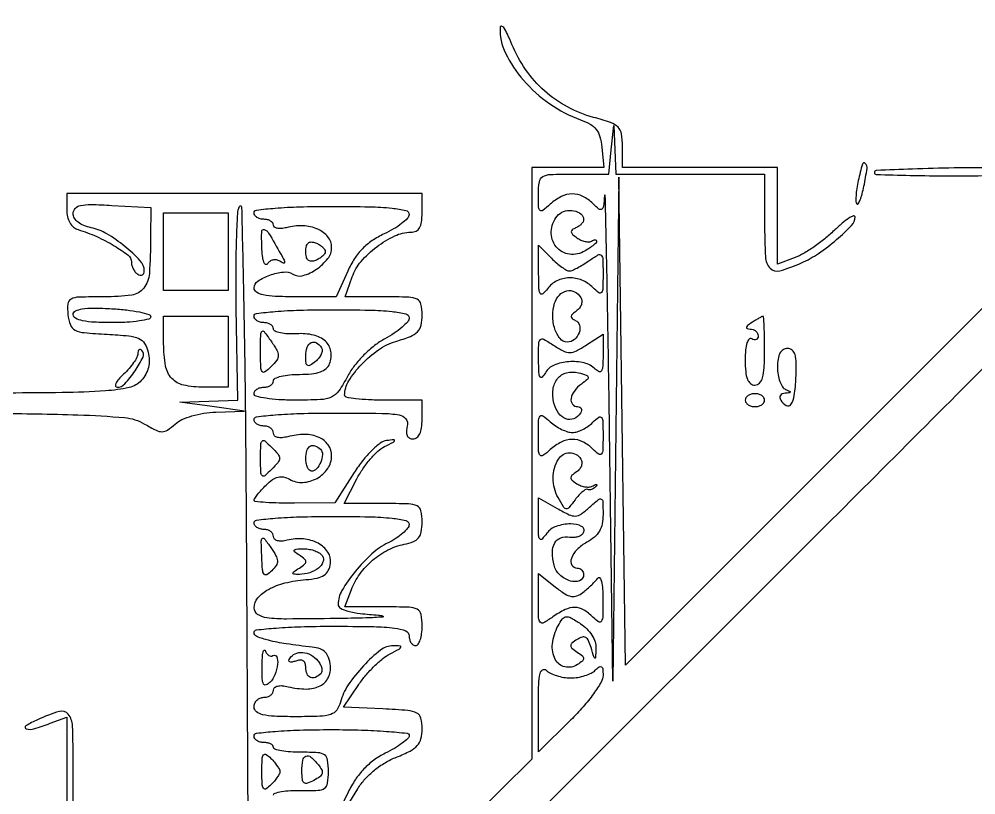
# Model space of a CAD drawing. Extents: x 23 to 255, y 40 to 184.
# Drawn here: x 188.03 to 200.56, y 148.46 to 158.62 of the extents above; entities that cross this region are included whole.
import ezdxf

# ---------------------------------------------------------------- set-up
doc = ezdxf.new("R2010")
doc.units = 0
doc.header["$MEASUREMENT"] = 0

msp = doc.modelspace()

# ---------------------------------------------------------------- linework, layer by layer
for points in [[(207.919475, 175.632891, 0.000007), (191.762556, 175.634099, 0.00002), (173.0434, 175.634494, 0.000013), (151.49745, 175.633531), (95.9364, 175.6296)], [(202.4055, 156.599899), (199.1907, 153.381963), (195.9759, 150.164027), (195.93207, 153.358163), (195.888239, 156.5523), (195.848964, 153.2529), (195.809689, 149.9535), (195.7644, 153.2529, 0.000652), (195.745623, 154.502114, 0.00122), (195.726641, 155.512985, 0.00063), (195.708649, 156.313338, 0.948405), (195.699456, 156.313607, -0.01127), (195.684519, 156.171465, -0.212501), (195.661777, 156.134038, -0.336605), (195.626156, 156.135584, -0.023164), (195.546857, 156.207857, 0.081006), (195.414927, 156.30279, 0.119245), (195.276342, 156.334466, 0.113189), (195.133321, 156.299757, 0.068122), (194.988511, 156.200788, -0.017161), (194.891786, 156.119111, -0.352017), (194.856115, 156.119469, -0.216012), (194.836571, 156.15908, -0.008216), (194.8338, 156.327688, -0.035741), (194.845664, 156.493448, -0.229483), (194.891416, 156.561183, -0.123962), (194.991042, 156.589714, -0.008063), (195.293993, 156.5946), (195.754186, 156.5946), (195.787372, 156.91185), (195.820557, 157.2291), (195.834778, 156.91185), (195.849, 156.5946), (196.8219, 156.5946), (197.7948, 156.5946), (197.7948, 155.9601, 0.012517), (197.806097, 155.508892, 0.174128), (197.867766, 155.360917, 0.287139), (197.992451, 155.326155, 0.033248), (198.277269, 155.43135, 0.043956), (198.500693, 155.555776, 0.028163), (198.736837, 155.73615, 0.023185), (198.934205, 155.921857, 0.194776), (198.9792, 156.03298, 0.521676), (198.959107, 156.046997, 0.05555), (198.898433, 156.016669, 0.032745), (198.809856, 155.95072, 0.015477), (198.70425, 155.854985, -0.022107), (198.58193, 155.747017, -0.017859), (198.441726, 155.641922, -0.018215), (198.305145, 155.554167, -0.043577), (198.19665, 155.502083), (197.964, 155.414388), (197.964, 156.046794), (197.964, 156.6792), (196.9488, 156.6792), (195.9336, 156.6792), (195.9336, 156.957754, 0.039142), (195.920781, 157.12125, 0.158045), (195.876046, 157.209319, 0.115444), (195.779535, 157.269483, 0.016559), (195.555324, 157.337481, -0.058911), (195.21398, 157.473433, -0.0584), (194.912654, 157.685557, -0.057901), (194.666381, 157.963492, -0.056087), (194.487303, 158.293371, 0.013892), (194.428504, 158.427527, 0.042961), (194.378812, 158.512979, 0.207211), (194.349108, 158.531173, 0.446727), (194.330927, 158.51588, 0.121225), (194.402702, 158.179241, 0.066352), (194.636623, 157.825182, 0.061237), (194.981813, 157.514946, 0.065946), (195.3837, 157.306691, -0.043412), (195.510696, 157.24796, -0.097476), (195.590593, 157.178691, -0.097611), (195.638215, 157.084377, -0.043616), (195.66401, 156.947141), (195.69052, 156.6792), (195.21986, 156.6792), (194.7492, 156.6792), (194.7492, 152.80557), (194.7492, 148.931939), (194.339409, 148.52831), (193.929617, 148.124681)], [(200.925, 156.6792, 0.003514), (200.276203, 156.67464, 0.005856), (199.729996, 156.660562, 0.001375), (199.257654, 156.641549, 0.401235), (199.232903, 156.61575, 0.405534), (199.257489, 156.590344, 0.001566), (199.698824, 156.57793, 0.006251), (200.210879, 156.571534, 0.003748), (200.819153, 156.576099)], [(192.29644, 148.2615), (192.469124, 148.54475, -0.047124), (192.562911, 148.670278, -0.037431), (192.685611, 148.786928, -0.036788), (192.826948, 148.886081, -0.041002), (192.976404, 148.959433, 0.023168), (193.153675, 149.038729, 0.091869), (193.248249, 149.110651, 0.124754), (193.295446, 149.199312, 0.06031), (193.311, 149.327796, 0.057578), (193.294741, 149.468523, 0.220748), (193.24173, 149.536183, 0.098597), (193.125722, 149.56893, 0.007398), (192.797131, 149.589913), (192.283262, 149.6151), (192.482421, 149.909967, -0.027628), (192.573998, 150.030612, -0.022547), (192.684458, 150.149277, -0.023112), (192.796355, 150.249393, -0.05386), (192.890539, 150.31057, 0.005559), (193.011358, 150.373402, 0.177697), (193.033169, 150.397853, 0.506646), (193.023029, 150.413982, 0.016048), (192.932857, 150.417553, 0.170555), (192.767504, 150.360846, 0.037768), (192.543804, 150.155051, 0.039639), (192.34375, 149.903741, 0.085009), (192.242246, 149.67855, -0.09663), (192.192715, 149.575096, -0.156147), (192.114059, 149.518727, -0.069557), (191.970698, 149.493655, -0.008561), (191.652129, 149.4882, -0.009657), (191.376179, 149.49353, -0.048008), (191.222671, 149.514314, -0.109523), (191.141314, 149.553482, -0.22991), (191.1114, 149.6151, -0.099038), (191.121088, 149.66353, -0.097945), (191.148677, 149.704723, -0.097945), (191.18987, 149.732312, -0.099038), (191.2383, 149.742, 0.072241), (191.286793, 149.749043, 0.0872), (191.327923, 149.769545, 0.100446), (191.355419, 149.800012, 0.134291), (191.3652, 149.835771, -0.210404), (191.379984, 149.869349, -0.128284), (191.418939, 149.889932, -0.080276), (191.480379, 149.894285, -0.039125), (191.558101, 149.881128, 0.05885), (191.794153, 149.850665, 0.118366), (191.976136, 149.892289, 0.164094), (192.082927, 149.999163, 0.144799), (192.110002, 150.154907, 0.050985), (192.086391, 150.261823, 0.11328), (192.043407, 150.33275, 0.117122), (191.974858, 150.376416, 0.056694), (191.8728, 150.399316, -0.008891), (191.530827, 150.442371, -0.026164), (191.298271, 150.488385, -0.033955), (191.148141, 150.537394, -0.305881), (191.1114, 150.591833, -0.382899), (191.141735, 150.625638, -0.007174), (191.398396, 150.649767, -0.01302), (191.722653, 150.667083, -0.006828), (192.1266, 150.6726, -0.004073), (192.677353, 150.668114, -0.027022), (192.95145, 150.648806, -0.062466), (193.096691, 150.611856, -0.308488), (193.1418, 150.5457, 0.064853), (193.148119, 150.497186, 0.082425), (193.166651, 150.456077, 0.098894), (193.194137, 150.428577, 0.148195), (193.2264, 150.4188, 0.254951), (193.258909, 150.436529, 0.06271), (193.286149, 150.493354, 0.048861), (193.304844, 150.575373, 0.031626), (193.311, 150.6726, 0.044196), (193.297209, 150.828318, 0.236472), (193.247724, 150.894631, 0.109973), (193.139374, 150.921864, 0.006793), (192.805494, 150.9264), (192.299988, 150.9264), (192.385738, 151.151941, -0.06647), (192.496574, 151.356735, -0.057952), (192.661862, 151.536097, -0.058404), (192.86244, 151.671489, -0.070036), (193.077194, 151.746789, 0.043518), (193.197193, 151.781864, 0.130963), (193.265453, 151.831823, 0.128848), (193.300427, 151.909664, 0.04152), (193.311, 152.036775, 0.050049), (193.296246, 152.183799, 0.235526), (193.245561, 152.24875, 0.104951), (193.134672, 152.275462, 0.006813), (192.801681, 152.28), (192.292361, 152.28), (192.456967, 152.602655, -0.031417), (192.534442, 152.733512, -0.027472), (192.63099, 152.85991, -0.028455), (192.731207, 152.964483, -0.069938), (192.818237, 153.025326, 0.003515), (192.934444, 153.085457, 0.189827), (192.950358, 153.103932, 0.546562), (192.941993, 153.11461, 0.007848), (192.8457, 153.103992, 0.13113), (192.762946, 153.070335, 0.033134), (192.652112, 152.974431, 0.030923), (192.533785, 152.842056, 0.024623), (192.4227, 152.685915), (192.1689, 152.289187), (191.64015, 152.284593, -0.007502), (191.437411, 152.285874, -0.012469), (191.26672, 152.293775, -0.006095), (191.126686, 152.305478, -0.38649), (191.1114, 152.3223, -0.154315), (191.119082, 152.346598, -0.013831), (191.157752, 152.398527, -0.016976), (191.208756, 152.458872, -0.012438), (191.269195, 152.522395, -0.039468), (191.352226, 152.593259, -0.096811), (191.424717, 152.626909, -0.116117), (191.496077, 152.627649, -0.072471), (191.57453, 152.597623, 0.140874), (191.749224, 152.556665, 0.114589), (191.934816, 152.609589, 0.116944), (192.075353, 152.737603, 0.150922), (192.1266, 152.903515, 0.153115), (192.081598, 153.047025, 0.138198), (191.961102, 153.146151, 0.104867), (191.776193, 153.184554, 0.062978), (191.552999, 153.155377, -0.040153), (191.477183, 153.141931, -0.083249), (191.417401, 153.146175, -0.132955), (191.379613, 153.166884, -0.204037), (191.3652, 153.200733, 0.133328), (191.35542, 153.236757, 0.100509), (191.327923, 153.26745, 0.087528), (191.286792, 153.288102, 0.072803), (191.2383, 153.2952, -0.064853), (191.189786, 153.301519, -0.082425), (191.148677, 153.320051, -0.098894), (191.121177, 153.347537, -0.148195), (191.1114, 153.3798, -0.379632), (191.144161, 153.41673, -0.009288), (191.388817, 153.441504, -0.014186), (191.712002, 153.458965, -0.006401), (192.136467, 153.4644, -0.002612), (192.787956, 153.460996, -0.040116), (193.011576, 153.440672, -0.189448), (193.098746, 153.387792, -0.230673), (193.117287, 153.2952, 0.047946), (193.105496, 153.222115, 0.120594), (193.114871, 153.169362, 0.169691), (193.144498, 153.137693, 0.121219), (193.19202, 153.126, 0.17213), (193.241974, 153.143722, 0.113126), (193.279935, 153.192266, 0.075159), (193.303518, 153.271778, 0.034588), (193.311, 153.3798), (193.311, 153.6336), (192.8034, 153.6336, -0.011735), (192.60881, 153.638168, -0.019375), (192.445, 153.652238, -0.0141), (192.316949, 153.671936, -0.3636), (192.296116, 153.69705, -0.137622), (192.349812, 153.884836, -0.052173), (192.51772, 154.102849, -0.050881), (192.740799, 154.294044, -0.079118), (192.968554, 154.403783, 0.021185), (193.156788, 154.468987, 0.10296), (193.250697, 154.53065, 0.142461), (193.29644, 154.614071, 0.05469), (193.311, 154.746791, 0.051176), (193.296158, 154.891421, 0.234295), (193.245581, 154.955945, 0.104798), (193.13511, 154.982613, 0.007007), (192.807801, 154.9872), (192.304602, 154.9872), (192.395853, 155.248965, -0.094401), (192.511017, 155.448399, -0.052108), (192.71675, 155.641895, -0.052523), (192.953721, 155.78578, -0.110092), (193.16295, 155.832884, 0.110112), (193.231356, 155.848287, 0.151761), (193.277486, 155.890581, 0.100415), (193.303338, 155.966707, 0.031814), (193.311, 156.087), (193.311, 156.3408), (190.9845, 156.3408), (188.658, 156.3408), (188.658, 156.126645, 0.055705), (188.668157, 156.035761, 0.074232), (188.698219, 155.958432, 0.084675), (188.745511, 155.900889, 0.105039), (188.80605, 155.867453, -0.031008), (189.050755, 155.776098, -0.031475), (189.281017, 155.655568, -0.028665), (189.461126, 155.531693, -0.231773), (189.504, 155.444171, 0.068679), (189.510267, 155.398758, 0.052512), (189.528851, 155.352124, 0.053419), (189.556225, 155.311318, 0.080072), (189.5886, 155.2833, 0.087455), (189.620906, 155.27043, 0.166318), (189.648349, 155.273878, 0.178621), (189.666637, 155.293016, 0.102652), (189.6732, 155.324647, 0.189474), (189.620087, 155.459775, 0.034401), (189.419794, 155.647494, 0.037313), (189.181943, 155.813605, 0.084614), (188.977737, 155.891923, -0.046442), (188.882113, 155.92048, -0.070609), (188.807156, 155.963798, -0.088385), (188.759237, 156.0174, -0.138896), (188.742446, 156.076425, -0.189507), (188.768962, 156.144095, -0.154104), (188.837159, 156.182868, -0.05815), (188.974294, 156.195935, -0.008806), (189.250046, 156.185236), (189.7578, 156.156571), (189.756645, 155.762236, -0.016564), (189.739633, 155.290613, -0.149819), (189.666549, 155.100271, -0.196979), (189.508642, 155.010323, -0.032214), (189.150114, 154.9872, 0.006306), (188.819552, 154.983031, 0.10764), (188.714666, 154.957399, 0.26224), (188.671858, 154.895326, 0.051385), (188.673531, 154.75455, 0.060702), (188.705839, 154.620092, 0.189074), (188.766901, 154.55197, 0.094451), (188.88666, 154.517803, 0.009359), (189.186194, 154.496545, -0.010989), (189.469777, 154.475489, -0.07938), (189.601856, 154.441127, -0.15286), (189.676144, 154.376454, -0.076449), (189.724971, 154.260486, -0.055403), (189.7388, 154.158827, -0.066417), (189.728387, 154.062893, -0.066817), (189.693284, 153.973502, -0.057045), (189.634289, 153.891145, -0.156556), (189.475644, 153.799331, -0.03612), (189.165956, 153.755107, -0.014869), (188.598501, 153.732454, -0.001422), (187.21377, 153.72232)], [(187.733627, 153.460437, -0.007328), (188.803948, 153.441288, -0.01333), (189.416297, 153.404991, -0.112395), (189.677868, 153.321285, 0.016715), (189.827433, 153.23955, 0.11721), (189.907709, 153.22047, 0.151294), (189.97819, 153.242296, 0.033748), (190.078283, 153.321285, -0.07806), (190.16655, 153.379085, -0.03454), (190.297561, 153.427636, -0.032073), (190.451148, 153.46226, -0.03053), (190.610461, 153.477691), (190.9845, 153.490982), (190.5615, 153.549), (190.1385, 153.607018), (190.5192, 153.620221), (190.8999, 153.633424), (190.878441, 154.839062, -0.00509), (190.874852, 155.310194, -0.007293), (190.882014, 155.727821, -0.004272), (190.896127, 156.078024, -0.104573), (190.920741, 156.1716, -0.781009), (190.946988, 156.165706, -0.000584), (190.97222, 155.050324, -0.002565), (190.99347, 153.748374, -0.001466), (191.006454, 152.176292), (191.028407, 148.054084)], [(194.570531, 147.9654), (198.593765, 151.987581, 0.000596), (201.212703, 154.612081, 0.009386)], [(188.7426, 148.1346), (188.7426, 148.8537, 0.008665), (188.733671, 149.368852, 0.15851), (188.678323, 149.52092, 0.31147), (188.561452, 149.557512, 0.032246), (188.2773, 149.448955, 0.029917), (188.122708, 149.366654, 0.651753), (188.127793, 149.328776, 0.144721), (188.228867, 149.329312, 0.017643), (188.440993, 149.401506), (188.658, 149.484012), (188.658, 148.682406), (188.658, 147.8808)], [(191.3652, 148.459152, -0.329155), (191.385268, 148.486333, -0.031056), (191.470818, 148.506975, -0.030234), (191.586924, 148.520295, -0.018522), (191.72475, 148.522602, 0.013304), (191.948541, 148.524012, 0.14298), (192.033796, 148.551976, 0.211469), (192.073923, 148.616983, 0.034069), (192.0843, 148.7691, 0.035039), (192.073677, 148.9205, 0.206924), (192.033178, 148.986825, 0.140797), (191.947064, 149.016781, 0.013753), (191.724641, 149.0229, -0.016593), (191.586776, 149.027476, -0.027083), (191.470663, 149.041538, -0.0257), (191.383807, 149.061515, -0.335576), (191.365091, 149.08635, 0.19127), (191.355518, 149.11058, 0.088374), (191.327891, 149.131162, 0.068106), (191.286858, 149.145124, 0.048034), (191.2383, 149.1498, -0.064853), (191.189786, 149.156119, -0.082425), (191.148677, 149.174651, -0.098894), (191.121177, 149.202137, -0.148195), (191.1114, 149.2344, -0.379241), (191.14408, 149.27129, -0.00943), (191.38635, 149.296088, -0.014311), (191.706498, 149.313559, -0.006475), (192.1266, 149.319, -0.007144), (192.516489, 149.313429, -0.011938), (192.844072, 149.296233, -0.005618), (193.113529, 149.272579, -0.385565), (193.1418, 149.241367, -0.211667), (193.124608, 149.202576, -0.024714), (193.049551, 149.141003, -0.026226), (192.948054, 149.073753, -0.018551), (192.827762, 149.008717, 0.043679), (192.679057, 148.918395, 0.044152), (192.548884, 148.803904, 0.042468), (192.436634, 148.664033, 0.035), (192.341312, 148.498098), (192.1689, 148.142497)]]:
    msp.add_lwpolyline(points, format="xyb")
for points in [[(199.0215, 156.51, 0.01597), (199.001985, 156.405293, 0.022363), (198.991766, 156.310697, 0.019692), (198.989962, 156.234013, 0.194793), (199.002287, 156.204913, 0.48507), (199.020905, 156.207118, 0.041556), (199.045841, 156.256622, 0.030764), (199.072, 156.335026, 0.015782), (199.095525, 156.435975, 0.012466), (199.135883, 156.667659, 0.237556), (199.113537, 156.735334, 0.573557), (199.075265, 156.725313, 0.014249)], [(193.139617, 156.06585, -0.188945), (193.11874, 156.015649, -0.03494), (193.042946, 155.947364, -0.033146), (192.937755, 155.875828, -0.02487), (192.81359, 155.810993, 0.039933), (192.656997, 155.723131, 0.051333), (192.530124, 155.617624, 0.050586), (192.426038, 155.487163, 0.037192), (192.337623, 155.324543), (192.185503, 154.9872), (191.648451, 154.9872, -0.010438), (191.385822, 154.992683, -0.04354), (191.229031, 155.012986, -0.08916), (191.141814, 155.04921, -0.255155), (191.1114, 155.104929, -0.253838), (191.1593, 155.1932, -0.058654), (191.316269, 155.270828, -0.057529), (191.494861, 155.312111, -0.168008), (191.616551, 155.284814, 0.211114), (191.752299, 155.266036, 0.080478), (191.928966, 155.34905, 0.077567), (192.076546, 155.487838, 0.16684), (192.1266, 155.633668, 0.171643), (192.07757, 155.772284, 0.120333), (191.944706, 155.873568, 0.095233), (191.750582, 155.917371, 0.072077), (191.533043, 155.892932, -0.041317), (191.468733, 155.881682, -0.071), (191.414504, 155.884458, -0.10731), (191.378434, 155.899995, -0.242141), (191.3652, 155.92572, 0.162267), (191.355451, 155.954969, 0.096244), (191.327923, 155.979875, 0.077596), (191.286834, 155.996701, 0.058511), (191.2383, 156.0024, -0.064853), (191.189786, 156.008719, -0.082425), (191.148677, 156.027251, -0.098894), (191.121177, 156.054737, -0.148195), (191.1114, 156.087, -0.379241), (191.14408, 156.12389, -0.00943), (191.38635, 156.148687, -0.014311), (191.706498, 156.166159, -0.006475), (192.1266, 156.1716, -0.004983), (192.621422, 156.166669, -0.021024), (192.917565, 156.148292, -0.03015), (193.098706, 156.118261, -0.355666)], [(195.426, 156.000399, -0.129018), (195.418295, 155.971034, -0.061606), (195.394936, 155.939417, -0.055016), (195.360698, 155.910489, -0.051581), (195.32025, 155.888991, 0.061891), (195.275102, 155.863791, 0.274229), (195.263658, 155.836932, 0.180907), (195.28066, 155.805091, 0.028671), (195.337361, 155.760623, 0.045116), (195.38936, 155.731017, 0.050418), (195.443956, 155.71252, 0.056936), (195.49303, 155.706993, 0.138878), (195.527711, 155.716875, -0.046714), (195.5536, 155.729709, -0.101709), (195.575375, 155.733315, -0.179472), (195.589448, 155.727468, -0.208412), (195.5952, 155.714269, -0.2043), (195.585642, 155.691854, -0.024179), (195.543909, 155.655521, -0.02576), (195.487473, 155.61553, -0.018397), (195.420592, 155.576506, -0.181923), (195.216417, 155.549504, -0.191584), (195.050516, 155.664717, -0.179762), (195.002722, 155.86931, -0.166298), (195.097909, 156.063469, -0.142643), (195.186131, 156.111897, -0.102499), (195.299171, 156.113521, -0.119206), (195.39135, 156.071557, -0.230532)], [(191.461073, 155.548041, -0.010308), (191.504264, 155.468499, -0.152574), (191.509696, 155.437603, -0.49568), (191.495125, 155.429229, -0.03873), (191.448782, 155.453129, 0.09572), (191.404987, 155.46975, 0.097103), (191.358387, 155.468736, 0.098686), (191.316216, 155.450303, 0.102459), (191.28499, 155.417303, -0.421747), (191.261012, 155.411966, -0.170213), (191.238318, 155.44155, -0.051597), (191.220773, 155.522247, -0.018778), (191.212177, 155.639114, -0.014681), (191.210831, 155.84598, -0.513868), (191.245008, 155.869291, -0.172367), (191.300814, 155.82303, -0.004799)], [(192.042, 155.5794, -0.152135), (192.032973, 155.550418, -0.057515), (192.004723, 155.518132, -0.050144), (191.963655, 155.487753, -0.042592), (191.9151, 155.464206, -0.085294), (191.859186, 155.453091, -0.193133), (191.819442, 155.467848, -0.157005), (191.795622, 155.509235, -0.052744), (191.7882, 155.5794, -0.052744), (191.795622, 155.649565, -0.157005), (191.819442, 155.690952, -0.193133), (191.859186, 155.705709, -0.085294), (191.9151, 155.694594, -0.042592), (191.963655, 155.671047, -0.050144), (192.004723, 155.640668, -0.057515), (192.032973, 155.608382, -0.152135)], [(195.237976, 155.3256, 0.103059), (195.274414, 155.333191, 0.016968), (195.339662, 155.364286, 0.018033), (195.414966, 155.406876, 0.01506), (195.491776, 155.457297, -0.018288), (195.61206, 155.535151, -0.333637), (195.654769, 155.530599, -0.199998), (195.676698, 155.482247, -0.007748), (195.6798, 155.282054, -0.007541), (195.677005, 155.096772, -0.156835), (195.65865, 155.045096, -0.414667), (195.623952, 155.040482, -0.032866), (195.546857, 155.108057, 0.098537), (195.402577, 155.204443, 0.104855), (195.2356, 155.235445, 0.109338), (195.075896, 155.195823, 0.115636), (194.951567, 155.09295, -0.046189), (194.889693, 155.025407, -0.485945), (194.857749, 155.030818, -0.117105), (194.84065, 155.093785, -0.00613), (194.836491, 155.30445), (194.8338, 155.664), (195.003, 155.4948, 0.017921), (195.072603, 155.430015, 0.022417), (195.141819, 155.375302, 0.021399), (195.20262, 155.335356, 0.135441)], [(195.389546, 154.977741, -0.125085), (195.402797, 154.935606, -0.094557), (195.396353, 154.887348, -0.084768), (195.37126, 154.84035, -0.075314), (195.331089, 154.802101, 0.032498), (195.279486, 154.760752, 0.17787), (195.263311, 154.72955, 0.264523), (195.274198, 154.703141, 0.068654), (195.315497, 154.679194, -0.232995), (195.371585, 154.615834, -0.155908), (195.367388, 154.517294, -0.133354), (195.304333, 154.428415, -0.173876), (195.21115, 154.395, -0.225434), (195.117621, 154.439427, -0.092282), (195.048541, 154.565926, -0.076032), (195.02047, 154.735526, -0.080067), (195.0453, 154.9026, -0.110161), (195.108064, 155.010518, -0.153612), (195.204364, 155.065624, -0.170833), (195.307204, 155.05286, -0.139732)], [(189.7578, 154.725886, -0.34826), (189.733765, 154.695563, -0.0199), (189.608693, 154.671444, -0.023413), (189.444798, 154.654355, -0.01427), (189.2502, 154.6488, -0.012498), (189.019472, 154.654568, -0.038855), (188.865264, 154.674363, -0.065034), (188.771904, 154.706886, -0.283292), (188.742446, 154.75455, -0.285501), (188.771688, 154.801741, -0.077437), (188.859274, 154.829341, -0.040717), (189.010473, 154.83984, -0.011082), (189.250046, 154.831636, -0.014212), (189.444689, 154.815087, -0.023028), (189.608647, 154.788748, -0.019233), (189.734001, 154.757567, -0.33376)], [(190.773, 154.2681), (190.773, 153.8028), (190.45152, 153.8028, -0.05213), (190.18921, 153.830223, -0.15518), (190.033931, 153.918355, -0.144539), (189.951638, 154.084635, -0.043146), (189.927, 154.36962), (189.927, 154.7334), (190.35, 154.7334), (190.773, 154.7334)], [(193.141571, 154.71225, -0.182431), (193.122052, 154.660869, -0.033111), (193.048316, 154.58783, -0.031836), (192.945795, 154.509763, -0.024128), (192.824428, 154.437193, 0.043768), (192.688143, 154.348265, 0.029953), (192.549814, 154.225586, 0.029953), (192.427135, 154.087257, 0.043768), (192.338207, 153.950972, -0.027489), (192.219934, 153.756155, -0.136785), (192.122832, 153.674645, -0.096603), (191.981308, 153.640936, -0.010199), (191.64015, 153.633829, -0.01459), (191.4348, 153.639733, -0.025083), (191.26468, 153.658191, -0.023059), (191.137532, 153.684541, -0.342621), (191.1114, 153.7182, -0.148195), (191.121177, 153.750463, -0.098894), (191.148677, 153.777949, -0.082425), (191.189786, 153.796481, -0.064853), (191.2383, 153.8028, 0.064853), (191.286814, 153.809119, 0.082425), (191.327923, 153.827651, 0.098894), (191.355423, 153.855137, 0.148195), (191.3652, 153.8874, -0.296883), (191.386531, 153.920158, -0.043345), (191.465385, 153.947149, -0.037396), (191.575549, 153.965876, -0.023412), (191.706255, 153.972, 0.024576), (191.86467, 153.979791, 0.059919), (191.978598, 154.005026, 0.087289), (192.055503, 154.048226, 0.130342), (192.100419, 154.110399, 0.133521), (192.116861, 154.272743, 0.168001), (192.045192, 154.404738, 0.131141), (191.889003, 154.485988, 0.070062), (191.670553, 154.50328, -0.025334), (191.553525, 154.50208, -0.04114), (191.454897, 154.514237, -0.050754), (191.385222, 154.536272, -0.299251), (191.3652, 154.56673, 0.152464), (191.355429, 154.598029, 0.098196), (191.327923, 154.624692, 0.080955), (191.28682, 154.642679, 0.062822), (191.2383, 154.6488, -0.064853), (191.189786, 154.655119, -0.082425), (191.148677, 154.673651, -0.098894), (191.121177, 154.701137, -0.148195), (191.1114, 154.7334, -0.379241), (191.14408, 154.77029, -0.00943), (191.38635, 154.795087, -0.014311), (191.706498, 154.812559, -0.006475), (192.1266, 154.818, -0.005007), (192.620845, 154.813051, -0.02095), (192.917605, 154.794652, -0.029737), (193.099818, 154.764634, -0.35099)], [(197.6256, 154.6488, 0.021149), (197.572991, 154.611556, 0.167501), (197.556863, 154.586969, 0.405416), (197.565964, 154.571135, 0.066727), (197.60445, 154.565495, -0.083154), (197.644837, 154.558222, -0.091721), (197.679136, 154.538263, -0.09923), (197.70208, 154.508883, -0.11683), (197.7102, 154.474607, -0.108972), (197.703577, 154.444579, -0.182303), (197.685349, 154.426691, -0.161196), (197.657926, 154.424059, -0.082592), (197.6256, 154.4373, 0.359028), (197.591677, 154.432664, 0.112769), (197.564226, 154.38483, 0.053589), (197.546416, 154.291891, 0.020568), (197.541, 154.160293, 0.021232), (197.547566, 154.005741, 0.070847), (197.570301, 153.907032, 0.129232), (197.610215, 153.851694, 0.173944), (197.6679, 153.831, 0.207787), (197.728206, 153.857192, 0.119854), (197.767702, 153.92735, 0.055889), (197.789095, 154.057837, 0.012712), (197.7948, 154.2822, 0.004394), (197.79328, 154.455121, 0.00735), (197.788587, 154.600479, 0.002164), (197.78222, 154.724481, 0.415839), (197.77365, 154.732105, 0.107356), (197.760181, 154.728303, 0.005891), (197.721436, 154.707099, 0.008918), (197.675752, 154.68031, 0.006384)], [(191.333189, 154.072931, -0.033553), (191.25283, 154.00269, -0.426045), (191.21715, 154.008239, -0.147176), (191.198713, 154.064107, -0.006626), (191.196, 154.268795, -0.003345), (191.197527, 154.497007, -0.195438), (191.213424, 154.534672, -0.455183), (191.240879, 154.532777, -0.00914), (191.333189, 154.405984, -0.020141), (191.409706, 154.286799, -0.133397), (191.428077, 154.219166, -0.163386), (191.407699, 154.158469, -0.034408)], [(195.462363, 154.35659), (195.6798, 154.49906), (195.6798, 154.21861, -0.013206), (195.676067, 154.077308, -0.116336), (195.65865, 154.017737, -0.379685), (195.627049, 154.006949, -0.097463), (195.57828, 154.03968, 0.138156), (195.43404, 154.120518, 0.076996), (195.231811, 154.137253, 0.078992), (195.039622, 154.0925, 0.16573), (194.925176, 153.99315, -0.053507), (194.881451, 153.933721, -0.521162), (194.855428, 153.937158, -0.110601), (194.840285, 153.994466, -0.007488), (194.836373, 154.1643, -0.007164), (194.83771, 154.377638, -0.205954), (194.859935, 154.426507, -0.324663), (194.904343, 154.431407, -0.01552), (195.039363, 154.34881, 0.027331), (195.164783, 154.276099, 0.122897), (195.246774, 154.257232, 0.117146), (195.330078, 154.278647, 0.023802)], [(191.993776, 154.319986, -0.165938), (192.002112, 154.28351, -0.078442), (191.989515, 154.236297, -0.064546), (191.958925, 154.185977, -0.050777), (191.914169, 154.140427, -0.028529), (191.845797, 154.089979, -0.286403), (191.811873, 154.089274, -0.241254), (191.792324, 154.12044, -0.021696), (191.7882, 154.215441, -0.080485), (191.806143, 154.326184, -0.197273), (191.858983, 154.387561, -0.258637), (191.927899, 154.385098, -0.119392)], [(189.5886, 154.243196, -0.121982), (189.576727, 154.195253, -0.029813), (189.534212, 154.125146, -0.028782), (189.474318, 154.048338, -0.025238), (189.403448, 153.975296, 0.025043), (189.339019, 153.908944, 0.06398), (189.301648, 153.853471, 0.169502), (189.297148, 153.81884, 0.354925), (189.316897, 153.8028, 0.209536), (189.420025, 153.848003, 0.037701), (189.553173, 154.016329, 0.036793), (189.65722, 154.197915, 0.318169), (189.64236, 154.28484, 0.113201), (189.621921, 154.297653, 0.253638), (189.604392, 154.294783, 0.172344), (189.59238, 154.276058, 0.057323)], [(197.964, 154.06365, 0.039935), (197.971805, 153.966079, 0.047701), (197.995064, 153.876848, 0.054536), (198.029133, 153.80796, 0.156004), (198.06975, 153.774229, -0.011425), (198.122647, 153.751466, -0.320989), (198.129691, 153.739174, -0.353699), (198.12022, 153.729614, -0.012467), (198.064757, 153.724879, 0.08465), (198.02641, 153.715935, 0.151941), (198.001904, 153.695311, 0.17075), (197.995078, 153.666338, 0.112144), (198.0063, 153.6336, 0.12592), (198.079254, 153.563324, 0.391858), (198.139962, 153.577587, 0.115718), (198.184145, 153.694019, 0.020144), (198.20589, 153.9297, 0.014762), (198.210154, 154.121809, 0.06926), (198.194158, 154.230878, 0.150607), (198.156268, 154.288346, 0.173958), (198.094798, 154.3104, 0.141262), (198.037797, 154.293968, 0.131256), (197.996361, 154.249351, 0.087124), (197.971672, 154.173223, 0.034965)], [(195.396209, 153.843785, 0.07328), (195.304264, 153.75325, 0.120431), (195.261254, 153.653509, 0.21417), (195.280187, 153.580748, 0.22737), (195.346393, 153.549, -0.108972), (195.376421, 153.542377, -0.182303), (195.394309, 153.524149, -0.161196), (195.396941, 153.496726, -0.082592), (195.3837, 153.4644, -0.156029), (195.298402, 153.39143, -0.190299), (195.194127, 153.389136, -0.149723), (195.097563, 153.462749, -0.094356), (195.037465, 153.592399, -0.089417), (195.025211, 153.773539, -0.14174), (195.084277, 153.916248, -0.16298), (195.202805, 153.992833, -0.127258), (195.35702, 153.992428, -0.015022), (195.460852, 153.961915, -0.254584), (195.484506, 153.936846, -0.288631), (195.474743, 153.905747, -0.01831)], [(197.541, 153.6336, 0.148195), (197.550777, 153.601337, 0.098894), (197.578277, 153.573851, 0.082425), (197.619386, 153.555319, 0.064853), (197.6679, 153.549, 0.064853), (197.716414, 153.555319, 0.082425), (197.757523, 153.573851, 0.098894), (197.785023, 153.601337, 0.148195), (197.7948, 153.6336, 0.148195), (197.785023, 153.665863, 0.098894), (197.757523, 153.693349, 0.082425), (197.716414, 153.711881, 0.064853), (197.6679, 153.7182, 0.064853), (197.619386, 153.711881, 0.082425), (197.578277, 153.693349, 0.098894), (197.550777, 153.665863, 0.148195)], [(195.278569, 153.2106, 0.076918), (195.339992, 153.220105, 0.038266), (195.413208, 153.249652, 0.036829), (195.486004, 153.292665, 0.044552), (195.546857, 153.343543, -0.03314), (195.623909, 153.411006, -0.415354), (195.65865, 153.406306, -0.155984), (195.677005, 153.354339, -0.007512), (195.6798, 153.1683, -0.007512), (195.677005, 152.982261, -0.155984), (195.65865, 152.930294, -0.415354), (195.623909, 152.925594, -0.03314), (195.546857, 152.993057, 0.081006), (195.414927, 153.08799, 0.119245), (195.276342, 153.119666, 0.113189), (195.133321, 153.084957, 0.068122), (194.988511, 152.985988, -0.02398), (194.893305, 152.907792, -0.395584), (194.855915, 152.912063, -0.171021), (194.836486, 152.962917, -0.00654), (194.8338, 153.1683, -0.00654), (194.836486, 153.373683, -0.171021), (194.855915, 153.424537, -0.395584), (194.893305, 153.428808, -0.02398), (194.988511, 153.350612, 0.038294), (195.057695, 153.297028, 0.033199), (195.137534, 153.251729, 0.034622), (195.215692, 153.220466, 0.077978)], [(191.341029, 152.727171, -0.019588), (191.251346, 152.644253, -0.39145), (191.21715, 152.645593, -0.191737), (191.198535, 152.688833, -0.006912), (191.196, 152.8722, -0.006912), (191.198535, 153.055567, -0.191737), (191.21715, 153.098807, -0.39145), (191.251346, 153.100147, -0.019588), (191.341029, 153.017229, -0.022892), (191.424333, 152.925926, -0.175223), (191.443757, 152.8722, -0.175223), (191.424333, 152.818474, -0.022892)], [(191.979771, 152.990829, -0.214275), (192.005611, 152.922847, -0.081237), (191.982835, 152.821499, -0.081579), (191.929096, 152.73305, -0.218907), (191.863749, 152.703, -0.208972), (191.834863, 152.715624, -0.081888), (191.810392, 152.752703, -0.06238), (191.793744, 152.807424, -0.042713), (191.7882, 152.8722, -0.069473), (191.802431, 152.974129, -0.186855), (191.845796, 153.031542, -0.235241), (191.908399, 153.037341, -0.104297)], [(195.389546, 152.862741, -0.12381), (195.40276, 152.82109, -0.098693), (195.396353, 152.77424, -0.088851), (195.371244, 152.729339, -0.07795), (195.331089, 152.693541, 0.034073), (195.272591, 152.649931, 0.229592), (195.25855, 152.617687, 0.213325), (195.274745, 152.585083, 0.029481), (195.337361, 152.539382, 0.056267), (195.390936, 152.512896, 0.052967), (195.450169, 152.498346, 0.056988), (195.505938, 152.497164, 0.10623), (195.548861, 152.510646, -0.01881), (195.580786, 152.527201, -0.20641), (195.594895, 152.527676, -0.477065), (195.597542, 152.519329, -0.03694), (195.5811, 152.498014, -0.059444), (195.556128, 152.476059, -0.068791), (195.527841, 152.461865, -0.079829), (195.500695, 152.45725, -0.141397), (195.478992, 152.4633, 0.271615), (195.453743, 152.463865, 0.044447), (195.411635, 152.435248, 0.038485), (195.362947, 152.388724, 0.02496), (195.313878, 152.328203, -0.015825), (195.235276, 152.227554, -0.256931), (195.196675, 152.212442, -0.228538), (195.160321, 152.236218, -0.012713), (195.091543, 152.357233, -0.12404), (195.027564, 152.613587, -0.13339), (195.095624, 152.861962, -0.265521), (195.241482, 152.945293, -0.259931)], [(195.50412, 152.231835, -0.009325), (195.62164, 152.334269, -0.30603), (195.657252, 152.337997, -0.268796), (195.677219, 152.305862, -0.007697), (195.6798, 152.138208, -0.048343), (195.667797, 152.014353, -0.082937), (195.631466, 151.917454, -0.085267), (195.566475, 151.839402, -0.053787), (195.4683, 151.7724, 0.072185), (195.339998, 151.677765, 0.10852), (195.26466, 151.561502, 0.222918), (195.271624, 151.47452, 0.2693), (195.3414, 151.434, -0.099038), (195.373687, 151.427541, -0.097945), (195.401149, 151.409149, -0.097945), (195.419541, 151.381687, -0.099038), (195.426, 151.3494, -0.30534), (195.372319, 151.269691, -0.174479), (195.251496, 151.264865, -0.111796), (195.113232, 151.345548, -0.144492), (195.038947, 151.471492, -0.057057), (195.01656, 151.640221, -0.13136), (195.047163, 151.763512, -0.182041), (195.126098, 151.830829, -0.129164), (195.243145, 151.841284, 0.058455), (195.300042, 151.838378, 0.062172), (195.354838, 151.848911, 0.069712), (195.3994, 151.870619, 0.127689), (195.426, 151.900686, 0.416022), (195.399434, 151.981338, 0.121564), (195.257924, 152.013306, 0.075794), (195.066142, 151.980176, 0.155501), (194.94429, 151.891165, -0.028997), (194.881076, 151.814471, -0.477428), (194.852164, 151.816422, -0.147925), (194.836102, 151.865082, -0.006278), (194.8338, 152.048396), (194.8338, 152.35673), (195.08112, 152.214789, 0.017908), (195.234967, 152.133672, 0.123034), (195.318063, 152.116433, 0.146136), (195.392619, 152.142012, 0.02872)], [(193.139879, 152.00505, -0.170922), (193.121419, 151.955517, -0.039695), (193.05832, 151.891048, -0.036502), (192.969592, 151.824458, -0.028772), (192.864929, 151.765457, 0.071574), (192.654255, 151.62173, 0.036835), (192.434815, 151.388789, 0.035592), (192.261095, 151.140643, 0.135729), (192.2112, 150.960226, 0.272675), (192.241506, 150.908786, 0.061694), (192.339446, 150.869354, 0.038107), (192.500352, 150.839518, 0.012606), (192.73995, 150.819838, -0.080328), (192.798461, 150.806934, -0.792319), (192.796526, 150.793836, -0.014283), (192.576931, 150.781636, -0.002957), (192.19005, 150.773501, -0.002924), (191.536659, 150.767448, -0.032815), (191.277599, 150.783579, -0.113673), (191.156653, 150.828301, -0.252747), (191.1114, 150.912104, -0.179838), (191.16009, 151.043097, -0.089569), (191.299632, 151.15603, -0.066131), (191.515586, 151.239705, -0.039418), (191.7882, 151.283362, 0.02814), (191.939007, 151.304039, 0.098401), (192.029407, 151.341061, 0.13596), (192.082615, 151.402261, 0.076226), (192.111316, 151.497314, 0.184064), (192.078192, 151.643406, 0.12439), (191.950225, 151.759379, 0.100323), (191.756027, 151.817073, 0.08636), (191.543479, 151.799287, -0.044673), (191.472941, 151.787433, -0.085055), (191.415827, 151.792731, -0.130145), (191.379114, 151.813802, -0.20035), (191.3652, 151.847133, 0.133328), (191.35542, 151.883157, 0.100509), (191.327923, 151.91385, 0.087528), (191.286792, 151.934502, 0.072803), (191.2383, 151.9416, -0.064853), (191.189786, 151.947919, -0.082425), (191.148677, 151.966451, -0.098894), (191.121177, 151.993937, -0.148195), (191.1114, 152.0262, -0.379241), (191.14408, 152.06309, -0.00943), (191.38635, 152.087887, -0.014311), (191.706498, 152.105359, -0.006475), (192.1266, 152.1108, -0.004986), (192.621345, 152.105866, -0.021014), (192.917571, 152.087487, -0.030094), (193.098855, 152.057457, -0.355041)], [(191.34164, 151.398355, -0.057578), (191.277698, 151.347657, -0.398), (191.24197, 151.354982, -0.134396), (191.221196, 151.413004, -0.009763), (191.211405, 151.584292, -0.003569), (191.205169, 151.789079, -0.204975), (191.218905, 151.823367, -0.45564), (191.24402, 151.821614, -0.008762), (191.330185, 151.703072, -0.024647), (191.396902, 151.597064, -0.119278), (191.416081, 151.529093, -0.155572), (191.399539, 151.469576, -0.051454)], [(192.005546, 151.593741, -0.238806), (192.012291, 151.51434, -0.128596), (191.952183, 151.433588, -0.092221), (191.838786, 151.372927, -0.076974), (191.7036, 151.351991, -0.012793), (191.630412, 151.353864, -0.399305), (191.619, 151.365875, -0.24482), (191.628726, 151.384548, -0.007376), (191.7036, 151.435295, 0.02521), (191.772522, 151.485686, 0.226004), (191.7882, 151.5186, 0.226004), (191.772522, 151.551514, 0.02521), (191.7036, 151.601905, -0.021187), (191.640589, 151.647201, -0.396461), (191.637242, 151.669309, -0.232459), (191.662736, 151.683547, -0.011388), (191.762057, 151.686505, -0.046443), (191.837273, 151.680033, -0.046371), (191.910042, 151.65979, -0.050449), (191.96999, 151.629728, -0.113381)], [(195.41681, 151.116317, 0.014186), (195.47347, 151.163171, 0.011727), (195.531181, 151.21616, 0.011898), (195.581839, 151.267287, 0.030849), (195.615055, 151.3071, -0.515413), (195.638593, 151.306755, -0.09586), (195.659332, 151.259456, -0.038649), (195.673712, 151.160857, -0.016006), (195.678505, 151.026107, -0.006401), (195.67646, 150.805307, -0.123847), (195.658444, 150.739827, -0.43858), (195.621942, 150.73131, -0.047032), (195.546857, 150.793457, 0.063235), (195.425056, 150.887811, 0.133388), (195.310655, 150.919175, 0.114228), (195.184164, 150.890211, 0.039632), (195.021824, 150.794703, -0.02203), (194.90205, 150.718444, -0.359707), (194.85836, 150.72584, -0.173467), (194.836739, 150.781749, -0.006372), (194.8338, 151.012343), (194.8338, 151.361681), (195.05726, 151.185907, 0.022507), (195.18065, 151.097536, 0.096629), (195.264077, 151.063842, 0.142401), (195.336539, 151.070507, 0.072115)], [(195.586767, 150.38792, -0.001895), (195.580407, 150.26194, -0.431499), (195.572293, 150.25508, -0.300316), (195.562322, 150.263418, -0.001489), (195.523317, 150.395114, 0.03602), (195.490242, 150.4838, 0.155038), (195.452872, 150.525006, 0.207685), (195.4056, 150.530563, 0.070492), (195.3414, 150.500864, 0.025544), (195.272528, 150.451161, 0.227457), (195.2568, 150.418377, 0.224473), (195.272433, 150.385311, 0.024891), (195.3414, 150.3342, -0.025757), (195.409216, 150.28376, -0.219037), (195.425255, 150.25043, -0.229796), (195.410019, 150.217597, -0.028304), (195.344237, 150.169839, -0.198861), (195.179444, 150.140061, -0.227326), (195.05398, 150.237612, -0.145392), (195.017567, 150.444648, -0.094464), (195.090577, 150.678162, -0.034939), (195.148529, 150.770342, -0.215428), (195.196087, 150.797277, -0.153194), (195.257812, 150.783923, -0.015739), (195.386677, 150.70517, -0.052414), (195.468901, 150.638027, -0.054705), (195.534042, 150.55614, -0.059324), (195.575327, 150.469388, -0.093351)], [(191.358326, 150.287651, -0.466618), (191.407087, 150.271514, -0.124183), (191.419386, 150.178107, -0.064561), (191.384425, 150.03835, -0.103197), (191.31726, 149.935774, -0.107293), (191.266967, 149.903423, -0.387489), (191.234612, 149.916402, -0.103814), (191.217838, 149.984042, -0.011168), (191.215592, 150.146267, -0.011397), (191.21917, 150.260636, -0.035101), (191.228757, 150.337399, -0.183166), (191.242242, 150.359065, -0.506667), (191.256657, 150.354823, 0.064026), (191.276044, 150.317083, 0.096426), (191.30236, 150.291252, 0.124963), (191.331209, 150.281202, 0.161419)], [(191.946307, 150.220666, -0.050768), (191.978236, 150.17311, -0.066538), (191.996502, 150.124131, -0.082297), (191.99907, 150.081258, -0.171918), (191.984866, 150.051466, -0.093179), (191.914, 150.003028, -0.203058), (191.849399, 150.002182, -0.204492), (191.804163, 150.047929, -0.094371), (191.7882, 150.131751, 0.077117), (191.779675, 150.186692, 0.173032), (191.754463, 150.219822, 0.166877), (191.713221, 150.230216, 0.070766), (191.656906, 150.21732, -0.036408), (191.607857, 150.20249, -0.155351), (191.577755, 150.205127, -0.32948), (191.567657, 150.222026, -0.1144), (191.577299, 150.250569, -0.14981), (191.648554, 150.313041, -0.126484), (191.747738, 150.330146, -0.109102), (191.85481, 150.297235, -0.09088)], [(195.2568, 149.9958, 0.040779), (195.348463, 150.003288, 0.035729), (195.441968, 150.025622, 0.03742), (195.523741, 150.058347, 0.082665), (195.57828, 150.09732, -0.036661), (195.629835, 150.141823, -0.314721), (195.65865, 150.142659, -0.228597), (195.676018, 150.113719, -0.022765), (195.6798, 150.03069, -0.135078), (195.655114, 149.94098, -0.022292), (195.555544, 149.789546, -0.023101), (195.418757, 149.617743, -0.018594), (195.2568, 149.4459), (194.8338, 149.029261), (194.8338, 149.61405, -0.006739), (194.837787, 149.909848, -0.045056), (194.85495, 150.055859, -0.210089), (194.888808, 150.103164, -0.342756), (194.93532, 150.09732, 0.082665), (194.989859, 150.058347, 0.03742), (195.071632, 150.025622, 0.035729), (195.165137, 150.003288, 0.040779)], [(191.4498, 148.7691, -0.12578), (191.442558, 148.740768, -0.025083), (191.415008, 148.695898, -0.025082), (191.376702, 148.645608, -0.021075), (191.33136, 148.596274, -0.050887), (191.267686, 148.544392, -0.408724), (191.23407, 148.550996, -0.141457), (191.21609, 148.605297, -0.009676), (191.21292, 148.7691, -0.009676), (191.21609, 148.932903, -0.141457), (191.23407, 148.987204, -0.408724), (191.267686, 148.993808, -0.050887), (191.33136, 148.941926, -0.021075), (191.376702, 148.892592, -0.025082), (191.415008, 148.842302, -0.025083), (191.442558, 148.797432, -0.12578)], [(191.952504, 148.8596, -0.052866), (191.995774, 148.794565, -0.190655), (192.000879, 148.745974, -0.165448), (191.971197, 148.702593, -0.037875), (191.895182, 148.654179, -0.035612), (191.809374, 148.615838, -0.256234), (191.766139, 148.62249, -0.207989), (191.74276, 148.664649, -0.024054), (191.73744, 148.775179, -0.037843), (191.748297, 148.91842, -0.267477), (191.790201, 148.970878, -0.279755), (191.854826, 148.959685, -0.040273)]]:
    msp.add_lwpolyline(points, format="xyb", close=True)
msp.add_lwpolyline([(190.773, 155.5794), (190.773, 155.0718), (190.35, 155.0718), (189.927, 155.0718), (189.927, 155.5794), (189.927, 156.087), (190.35, 156.087), (190.773, 156.087)], close=True)

doc.saveas('drawing.dxf')
